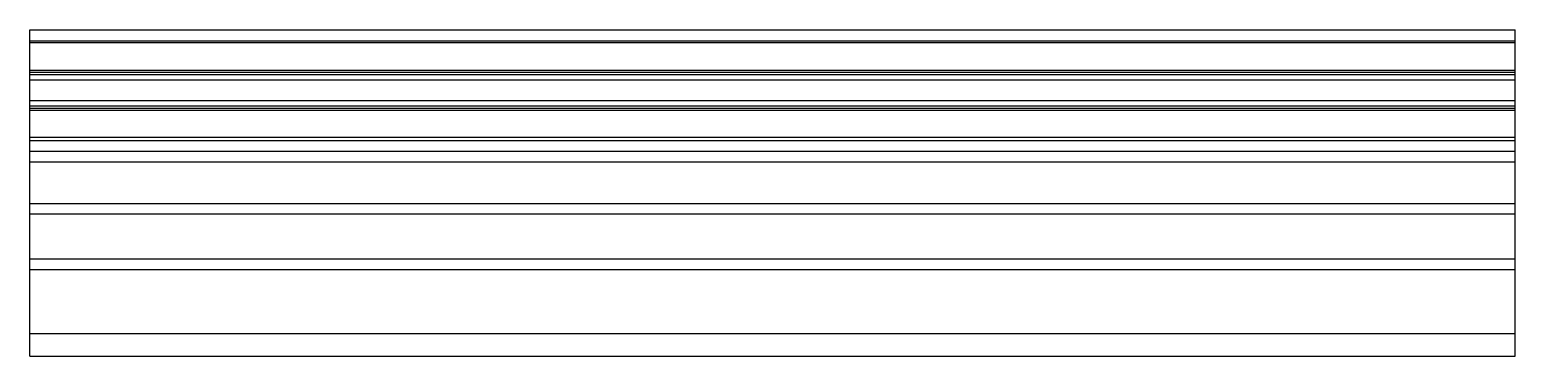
# Model space of a CAD drawing. Extents: x -100 to 0, y 0 to 22.
import ezdxf

# ---------------------------------------------------------------- set-up
doc = ezdxf.new("R2010")
doc.units = 0
doc.header["$LTSCALE"] = 1.3
doc.linetypes.add('PHL_THICK', pattern=[0])
doc.layers.add('PROJECTION', color=7, linetype='CONTINUOUS')

msp = doc.modelspace()

# ---------------------------------------------------------------- linework, layer by layer
at = {"layer": 'PROJECTION', "color": 7, "linetype": 'PHL_THICK'}
for p, q in [((-100, 22), (0, 22)), ((-100, 0), (-100, 22)), ((0, 0), (0, 22)), ((-100, 21.254358), (0, 21.254358)), ((-100, 21.143063), (0, 21.143063)), ((-100, 19.266207), (0, 19.266207)), ((-100, 19.142088), (0, 19.142088)), ((-100, 18.978073), (0, 18.978073)), ((-100, 18.624519), (0, 18.624519)), ((-100, 17.225105), (0, 17.225105)), ((-100, 16.871552), (0, 16.871552)), ((-100, 16.721596), (0, 16.721596)), ((-100, 16.586979), (0, 16.586979)), ((-100, 14.76305), (0, 14.76305)), ((-100, 14.54377), (0, 14.54377)), ((-100, 13.813503), (0, 13.813503)), ((-100, 13.106397), (0, 13.106397)), ((-100, 10.291245), (0, 10.291245)), ((-100, 9.586629), (0, 9.586629)), ((-100, 6.561845), (0, 6.561845)), ((-100, 5.857229), (0, 5.857229)), ((-100, 1.527859), (0, 1.527859)), ((-100, 0), (0, 0))]:
    msp.add_line(p, q, dxfattribs=at)

doc.saveas('drawing.dxf')
